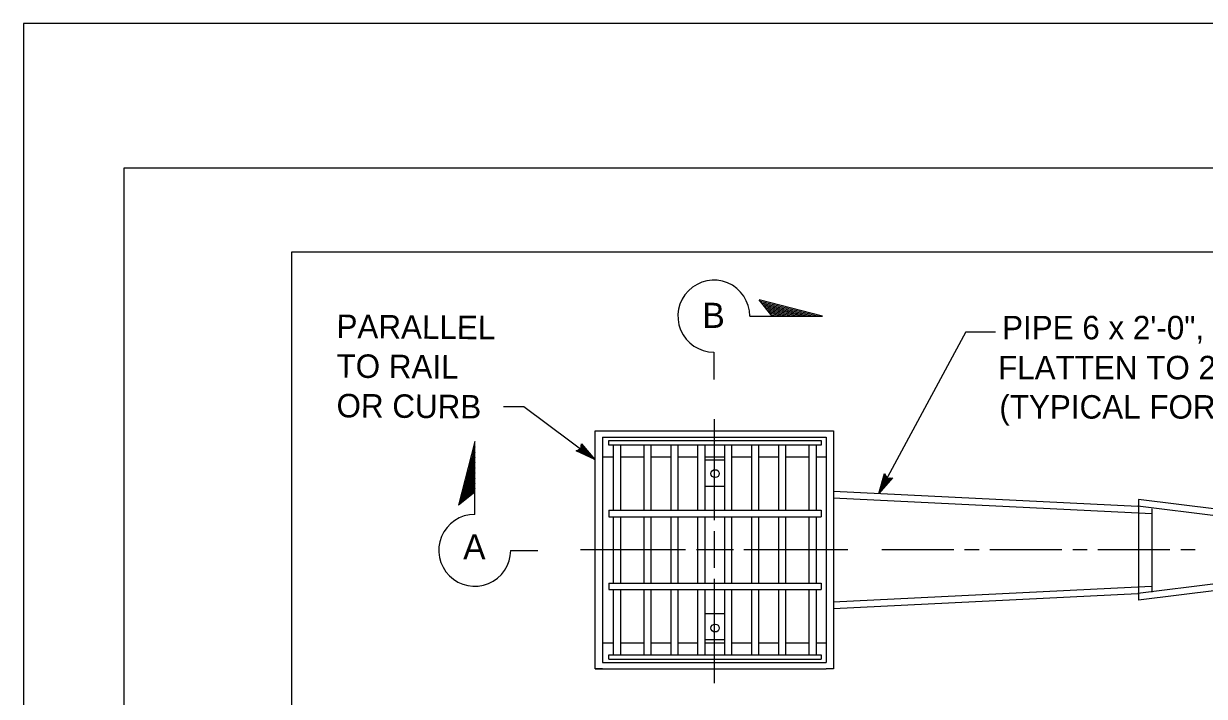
# Model space of a CAD drawing. Extents: x -894 to 866, y -472 to 714.
# Drawn here: x -894 to -541.9, y 513 to 713.6 of the extents above; entities that cross this region are included whole.
import ezdxf

# ---------------------------------------------------------------- set-up
doc = ezdxf.new("R2010")
doc.units = 0
for name, color, linetype in [('22 Misc Cnst Det', 7, 'Continuous'), ('56 Stage 3 Anno', 7, 'Continuous'), ('57 Undefined', 7, 'Continuous'), ('60 Nongeo Data', 7, 'Continuous'), ('border_PLOTTING-ELEMENTS', 7, 'Continuous'), ('border_rw_22x34_Cut_Lines', 7, 'Continuous'), ('border_SHEET', 7, 'Continuous')]:
    doc.layers.add(name, color=color, linetype=linetype)

msp = doc.modelspace()

# ---------------------------------------------------------------- linework, layer by layer
at = {"layer": '22 Misc Cnst Det'}
for p, q in [((-655.77, 626.39), (-674.72, 631.22)), ((-670.81, 626.39), (-674.72, 631.22)), ((-657.33, 626.39), (-674.31, 630.72)), ((-658.89, 626.39), (-673.91, 630.22)), ((-660.45, 626.39), (-673.5, 629.72)), ((-662, 626.39), (-673.1, 629.22)), ((-663.56, 626.39), (-672.69, 628.72)), ((-665.12, 626.39), (-672.29, 628.22)), ((-666.68, 626.39), (-671.88, 627.72)), ((-668.24, 626.39), (-671.48, 627.22)), ((-677.48, 626.39), (-655.77, 626.39)), ((-669.8, 626.39), (-671.07, 626.72)), ((-688.19, 615.68), (-688.19, 607.52)), ((-759.5, 588.98), (-764.33, 570.03)), ((-759.5, 567.28), (-759.5, 588.98)), ((-759.5, 587.42), (-763.83, 570.44)), ((-759.5, 585.87), (-763.33, 570.85)), ((-759.5, 584.31), (-762.83, 571.25)), ((-759.5, 582.75), (-762.33, 571.66)), ((-759.5, 581.19), (-761.83, 572.06)), ((-759.5, 579.63), (-761.33, 572.47)), ((-759.5, 578.08), (-760.83, 572.87)), ((-759.5, 576.52), (-760.33, 573.28)), ((-759.5, 574.96), (-759.83, 573.69)), ((-759.5, 573.95), (-764.33, 570.03)), ((-748.79, 556.56), (-740.64, 556.56))]:
    msp.add_line(p, q, dxfattribs=at)
for centre, start, end in [((-688.19, 626.39), 0, 270.0005), ((-759.5, 556.56), 90, 0.0005)]:
    msp.add_arc(centre, 10.72, start, end, dxfattribs=at)
at = {"layer": '56 Stage 3 Anno'}
for p, q in [((-638.99, 573.55), (-612.97, 621.8)), ((-750.89, 599.48), (-744.84, 599.48)), ((-744.84, 599.48), (-723.69, 583.68)), ((-688.04, 565.53), (-688.04, 595.65)), ((-727.85, 586.79), (-727.69, 588.35)), ((-727.69, 588.35), (-727.69, 588.35)), ((-727.69, 588.35), (-723.69, 583.68)), ((-729.29, 586.21), (-727.85, 586.79)), ((-723.69, 583.68), (-729.29, 586.21)), ((-729.29, 586.21), (-729.29, 586.21)), ((-724.81, 584.51), (-728.89, 586.35)), ((-725.9, 585.34), (-728.54, 586.53)), ((-727.01, 586.16), (-728.14, 586.67)), ((-727.83, 587.12), (-727.01, 586.16)), ((-727.76, 587.5), (-725.9, 585.34)), ((-727.73, 587.93), (-724.79, 584.51)), ((-723.69, 583.68), (-723.69, 583.68)), ((-638.99, 573.55), (-637.31, 579.47)), ((-634.96, 578.2), (-638.99, 573.55)), ((-638.33, 574.78), (-637.1, 579.09)), ((-635.37, 578.18), (-638.33, 574.77)), ((-637.67, 575.99), (-636.88, 578.77)), ((-635.8, 578.14), (-637.67, 575.99)), ((-637.31, 579.47), (-637.31, 579.47)), ((-637.31, 579.47), (-636.52, 578.13)), ((-637.02, 577.2), (-636.68, 578.39)), ((-636.19, 578.15), (-637.02, 577.2)), ((-636.52, 578.13), (-634.96, 578.2)), ((-634.96, 578.2), (-634.96, 578.2)), ((-638.99, 573.55), (-638.99, 573.55)), ((-688.04, 551.31), (-688.04, 562.27)), ((-696.69, 556.72), (-728, 556.72)), ((-682.36, 556.72), (-693.33, 556.72)), ((-648.2, 556.72), (-679.27, 556.72)), ((-688.04, 517.01), (-688.04, 548.12))]:
    msp.add_line(p, q, dxfattribs=at)
for points in [[(-604.24, 621.6), (-612.97, 621.6)], [(-616.63, 556.72), (-638.12, 556.72)], [(-609.11, 556.72), (-613.4, 556.72)], [(-584.4, 556.72), (-605.88, 556.72)], [(-576.87, 556.72), (-581.17, 556.72)], [(-552.16, 556.72), (-573.65, 556.72)], [(-544.64, 556.72), (-548.94, 556.72)]]:
    msp.add_lwpolyline(points, dxfattribs=at)
at = {"layer": '60 Nongeo Data'}
for p, q in [((-723.55, 521.22), (-723.55, 592.23)), ((-723.55, 592.23), (-721.44, 592.23)), ((-721.44, 592.23), (-654.65, 592.23)), ((-654.65, 592.23), (-652.54, 592.23)), ((-652.54, 592.23), (-652.54, 521.22)), ((-721.44, 590.27), (-721.44, 523.18)), ((-721.44, 590.27), (-654.65, 590.27)), ((-719.5, 589.28), (-656.23, 589.28)), ((-719.5, 587.97), (-719.5, 589.28)), ((-656.23, 589.28), (-656.23, 587.97)), ((-654.65, 590.27), (-654.65, 523.18)), ((-656.23, 587.97), (-719.5, 587.97)), ((-718.09, 568.54), (-718.09, 587.97)), ((-715.98, 568.54), (-715.98, 587.97)), ((-709, 568.54), (-709, 587.97)), ((-706.89, 568.54), (-706.89, 587.97)), ((-700.97, 568.54), (-700.97, 587.97)), ((-698.86, 568.54), (-698.86, 587.97)), ((-692.93, 568.54), (-692.93, 587.97)), ((-690.82, 568.54), (-690.82, 587.97)), ((-684.9, 568.54), (-684.9, 587.97)), ((-682.79, 568.54), (-682.79, 587.97)), ((-676.87, 568.54), (-676.87, 587.97)), ((-674.76, 568.54), (-674.76, 587.97)), ((-668.83, 568.54), (-668.83, 587.97)), ((-666.72, 568.54), (-666.72, 587.97)), ((-659.74, 568.54), (-659.74, 587.97)), ((-657.63, 568.54), (-657.63, 587.97)), ((-721.44, 584.41), (-718.09, 584.41)), ((-715.98, 584.41), (-709, 584.41)), ((-706.89, 584.41), (-700.97, 584.41)), ((-698.86, 584.41), (-692.93, 584.41)), ((-690.82, 584.41), (-684.9, 584.41)), ((-684.9, 583.42), (-690.82, 583.42)), ((-682.79, 584.41), (-676.87, 584.41)), ((-674.76, 584.41), (-668.83, 584.41)), ((-666.72, 584.41), (-659.74, 584.41)), ((-657.63, 584.41), (-654.65, 584.41)), ((-690.82, 575.71), (-684.9, 575.71)), ((-652.54, 574.22), (-561.79, 569.74)), ((-652.64, 572.23), (-557.56, 567.53)), ((-561.54, 571.72), (-561.54, 541.72)), ((-537.54, 568.72), (-561.54, 571.72)), ((-719.5, 568.54), (-656.23, 568.54)), ((-719.5, 568.54), (-719.5, 566.59)), ((-656.23, 568.54), (-656.23, 566.59)), ((-537.79, 566.74), (-561.79, 569.74)), ((-557.54, 568.94), (-557.54, 544.11)), ((-719.5, 566.59), (-656.23, 566.59)), ((-718.09, 546.83), (-718.09, 566.59)), ((-715.98, 546.83), (-715.98, 566.59)), ((-709, 546.83), (-709, 566.59)), ((-706.89, 546.83), (-706.89, 566.59)), ((-700.97, 546.83), (-700.97, 566.59)), ((-698.86, 546.83), (-698.86, 566.59)), ((-692.93, 546.83), (-692.93, 566.59)), ((-690.82, 546.83), (-690.82, 566.59)), ((-684.9, 546.83), (-684.9, 566.59)), ((-682.79, 546.83), (-682.79, 566.59)), ((-676.87, 546.83), (-676.87, 566.59)), ((-674.76, 546.83), (-674.76, 566.59)), ((-668.83, 546.83), (-668.83, 566.59)), ((-666.72, 546.83), (-666.72, 566.59)), ((-659.74, 546.83), (-659.74, 566.59)), ((-657.63, 546.83), (-657.63, 566.59)), ((-719.5, 546.83), (-656.23, 546.83)), ((-719.5, 546.83), (-719.5, 544.87)), ((-656.23, 546.83), (-656.23, 544.87)), ((-652.64, 541.22), (-557.64, 545.92)), ((-537.79, 546.71), (-561.79, 543.71)), ((-719.5, 544.87), (-656.23, 544.87)), ((-718.09, 525.44), (-718.09, 544.87)), ((-715.98, 525.44), (-715.98, 544.87)), ((-709, 525.44), (-709, 544.87)), ((-706.89, 525.44), (-706.89, 544.87)), ((-700.97, 525.44), (-700.97, 544.87)), ((-698.86, 525.44), (-698.86, 544.87)), ((-692.93, 525.44), (-692.93, 544.87)), ((-690.82, 525.44), (-690.82, 544.87)), ((-684.9, 525.44), (-684.9, 544.87)), ((-682.79, 525.44), (-682.79, 544.87)), ((-676.87, 525.44), (-676.87, 544.87)), ((-674.76, 525.44), (-674.76, 544.87)), ((-668.83, 525.44), (-668.83, 544.87)), ((-666.72, 525.44), (-666.72, 544.87)), ((-659.74, 525.44), (-659.74, 544.87)), ((-657.63, 525.44), (-657.63, 544.87)), ((-652.54, 539.22), (-561.79, 543.71)), ((-537.54, 544.72), (-561.54, 541.72)), ((-690.82, 537.71), (-684.9, 537.71)), ((-721.44, 529.04), (-718.09, 529.04)), ((-715.98, 529.04), (-709, 529.04)), ((-706.89, 529.04), (-700.97, 529.04)), ((-698.86, 529.04), (-692.93, 529.04)), ((-690.82, 530), (-684.9, 530)), ((-690.82, 529.04), (-684.9, 529.04)), ((-682.79, 529.04), (-676.87, 529.04)), ((-674.76, 529.04), (-668.83, 529.04)), ((-666.72, 529.04), (-659.74, 529.04)), ((-657.63, 529.04), (-654.65, 529.04)), ((-719.5, 525.44), (-656.23, 525.44)), ((-719.5, 524.14), (-719.5, 525.44)), ((-656.23, 525.44), (-656.23, 524.14)), ((-721.44, 521.22), (-723.55, 521.22)), ((-723.55, 521.22), (-654.65, 521.22)), ((-721.44, 523.18), (-654.65, 523.18)), ((-719.5, 524.14), (-656.23, 524.14)), ((-652.54, 521.22), (-654.65, 521.22))]:
    msp.add_line(p, q, dxfattribs=at)
for centre in [(-687.82, 579.45), (-687.82, 533.4)]:
    msp.add_ellipse(centre, major_axis=(1.26, 0), ratio=0.926612, dxfattribs=at)
at = {"layer": 'border_PLOTTING-ELEMENTS'}
for points in [[(-894.04, -472.43), (865.96, -472.43), (865.96, 713.58), (-894.04, 713.58)], [(-864.04, 670.58), (835.96, 670.58), (835.96, -429.43), (-864.04, -429.43)]]:
    msp.add_lwpolyline(points, close=True, dxfattribs=at)
at = {"layer": 'border_rw_22x34_Cut_Lines'}
msp.add_lwpolyline([(-864.04, 670.58), (835.96, 670.58), (835.96, -429.43), (-864.04, -429.43)], close=True, dxfattribs=at)
at = {"layer": 'border_SHEET'}
for p, q in [((-814.04, 645.58), (810.96, 645.58)), ((-814.04, -404.43), (-814.04, 645.58))]:
    msp.add_line(p, q, dxfattribs=at)

# ---------------------------------------------------------------- texts
at = {"layer": '56 Stage 3 Anno'}
for s, p in [('B', (-691.62, 622.87)), ('A', (-762.96, 553.88))]:
    msp.add_text(s, height=7.5, dxfattribs=at).set_placement(p)
at = {"layer": '57 Undefined'}
for s, p in [('PARALLEL', (-800.75, 619.86)), ('TO RAIL', (-800.75, 608.05)), ('OR CURB', (-800.75, 596.24))]:
    msp.add_text(s, height=7, rotation=359.5, dxfattribs=at).set_placement(p)
for s, p in [('PIPE 6 x 2\'-0",', (-602.24, 619.47)), ('FLATTEN TO 2 1/2" ON DRAIN END', (-603.45, 607.55)), ('(TYPICAL FOR TYPE D-2)', (-603.05, 595.83))]:
    msp.add_text(s, height=7, dxfattribs=at).set_placement(p)

doc.saveas('drawing.dxf')
